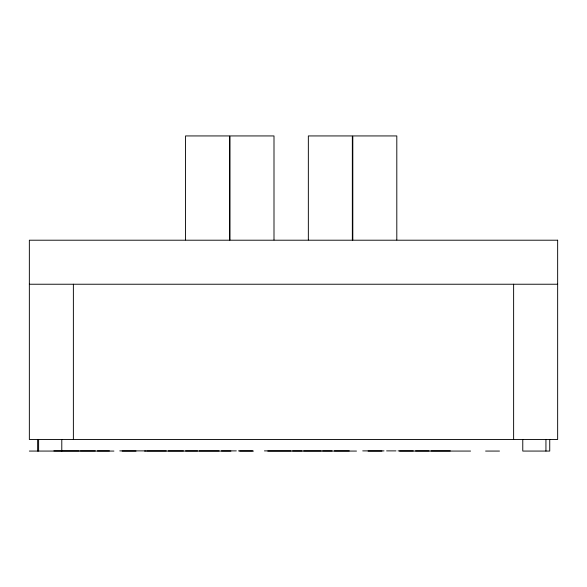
<?xml version="1.0" encoding="UTF-8"?>
<svg xmlns="http://www.w3.org/2000/svg" width="587" height="587" viewBox="0 0 587 587"><rect width="100%" height="100%" fill="white"/><g stroke="black" fill="none" stroke-linecap="round" stroke-linejoin="round"><path stroke-width="0.88" d="M29.35 284.233L557.65 284.233M53.85 450.889L79.23 450.889M80.382 450.889L95.307 450.889M97.391 450.889L109.439 450.889M119.77 450.889L145.679 450.889M146.64 450.889L166.297 450.889M168.212 450.889L183.46 450.889M185.529 450.889L197.577 450.889M199.11 450.889L219.112 450.889M221.402 450.889L236.326 450.889M238.432 450.889L252.579 450.889M264.421 450.889L291.035 450.889M292.553 450.889L302.056 450.889M303.64 450.889L321.214 450.889M322.593 450.889L332.095 450.889M334.348 450.889L349.272 450.889M362.722 450.889L384.03 450.889M386.598 450.889L396.012 450.889M398.03 450.889L413.277 450.889M415.515 450.889L429.068 450.889M430.99 450.889L450.339 450.889M29.35 451.065L113.929 451.065M122.14 451.065L136.023 451.065M144.571 451.065L230.933 451.065M239.657 451.065L253.54 451.065M267.775 451.065L356.485 451.065M368.078 451.065L381.968 451.065M399.527 451.065L470.561 451.065M485.596 451.065L499.486 451.065M549.74 439.48L549.74 451.065L522.775 451.065L522.775 439.48M545.939 439.48L545.939 451.065M513.625 284.233L513.625 439.48M396.805 239.936L396.805 135.935L352.809 135.935L352.809 239.936M352.339 239.936L352.339 135.935L308.344 135.935L308.344 239.936M273.997 239.936L273.997 135.935L230.001 135.935L230.001 239.936M229.539 239.936L229.539 135.935L185.536 135.935L185.536 239.936M73.375 284.233L73.375 439.48M61.789 439.48L61.789 451.065M38.617 439.48L38.617 451.065M37.641 439.48L37.641 451.065M557.65 240.208L29.35 240.208L29.35 439.48L557.65 439.48L557.65 240.208"/></g></svg>
